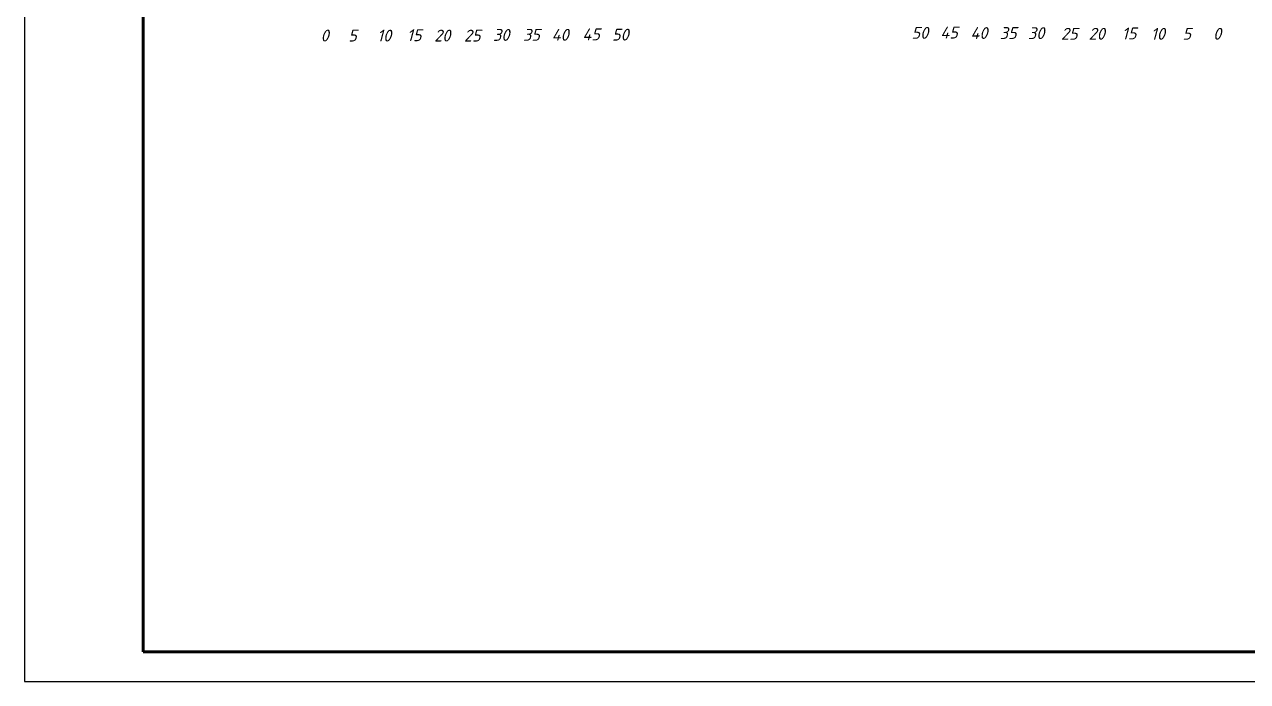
# Model space of a CAD drawing. Header units: millimetres. Extents: x 40 to 3761, y -469 to 920.
# Drawn here: x 1070.9 to 1276.8, y 4.4 to 115.1 of the extents above; entities that cross this region are included whole.
import ezdxf

# ---------------------------------------------------------------- set-up
doc = ezdxf.new("R2010")
doc.units = ezdxf.units.MM
doc.layers.get('Defpoints').update_dxf_attribs({"color": 5})
doc.layers.add('PDF _Текст', color=7, linetype='Continuous')
doc.styles.add('PDF ISOCPEUR Italic', font='isocpeui.ttf')

msp = doc.modelspace()

# ---------------------------------------------------------------- linework, layer by layer
at = {"color": 7, "linetype": 'Continuous', "lineweight": 60}
msp.add_lwpolyline([(1090.897, 9.409), (1485.897, 9.409), (1485.897, 296.409), (1090.897, 296.409)], close=True, dxfattribs=at)
at = {"layer": 'Defpoints'}
msp.add_lwpolyline([(1070.897, 4.409), (1490.897, 4.409), (1490.897, 301.409), (1070.897, 301.409)], close=True, dxfattribs=at)

# ---------------------------------------------------------------- texts
at = {"layer": 'PDF _Текст', "char_height": 2, "attachment_point": 7, "style": 'PDF ISOCPEUR Italic'}
for s, insert in [('0', (1120.753, 112.188)), ('5', (1125.393, 112.188)), ('10', (1130.261, 112.181)), ('15', (1135.282, 112.244)), ('20', (1139.861, 112.188)), ('25', (1144.863, 112.183)), ('30', (1149.758, 112.293)), ('35', (1154.811, 112.309)), ('40', (1159.642, 112.314)), ('45', (1164.814, 112.391)), ('50', (1169.794, 112.342)), ('50', (1220.22, 112.644)), ('45', (1225.066, 112.694)), ('40', (1230.144, 112.617)), ('35', (1235.062, 112.612)), ('30', (1239.815, 112.596)), ('25', (1245.372, 112.486)), ('20', (1250.032, 112.49)), ('15', (1255.64, 112.547)), ('10', (1260.517, 112.484)), ('5', (1265.84, 112.49)), ('0', (1270.987, 112.49))]:
    msp.add_mtext(s, dxfattribs=dict(at, insert=insert))

doc.saveas('drawing.dxf')
